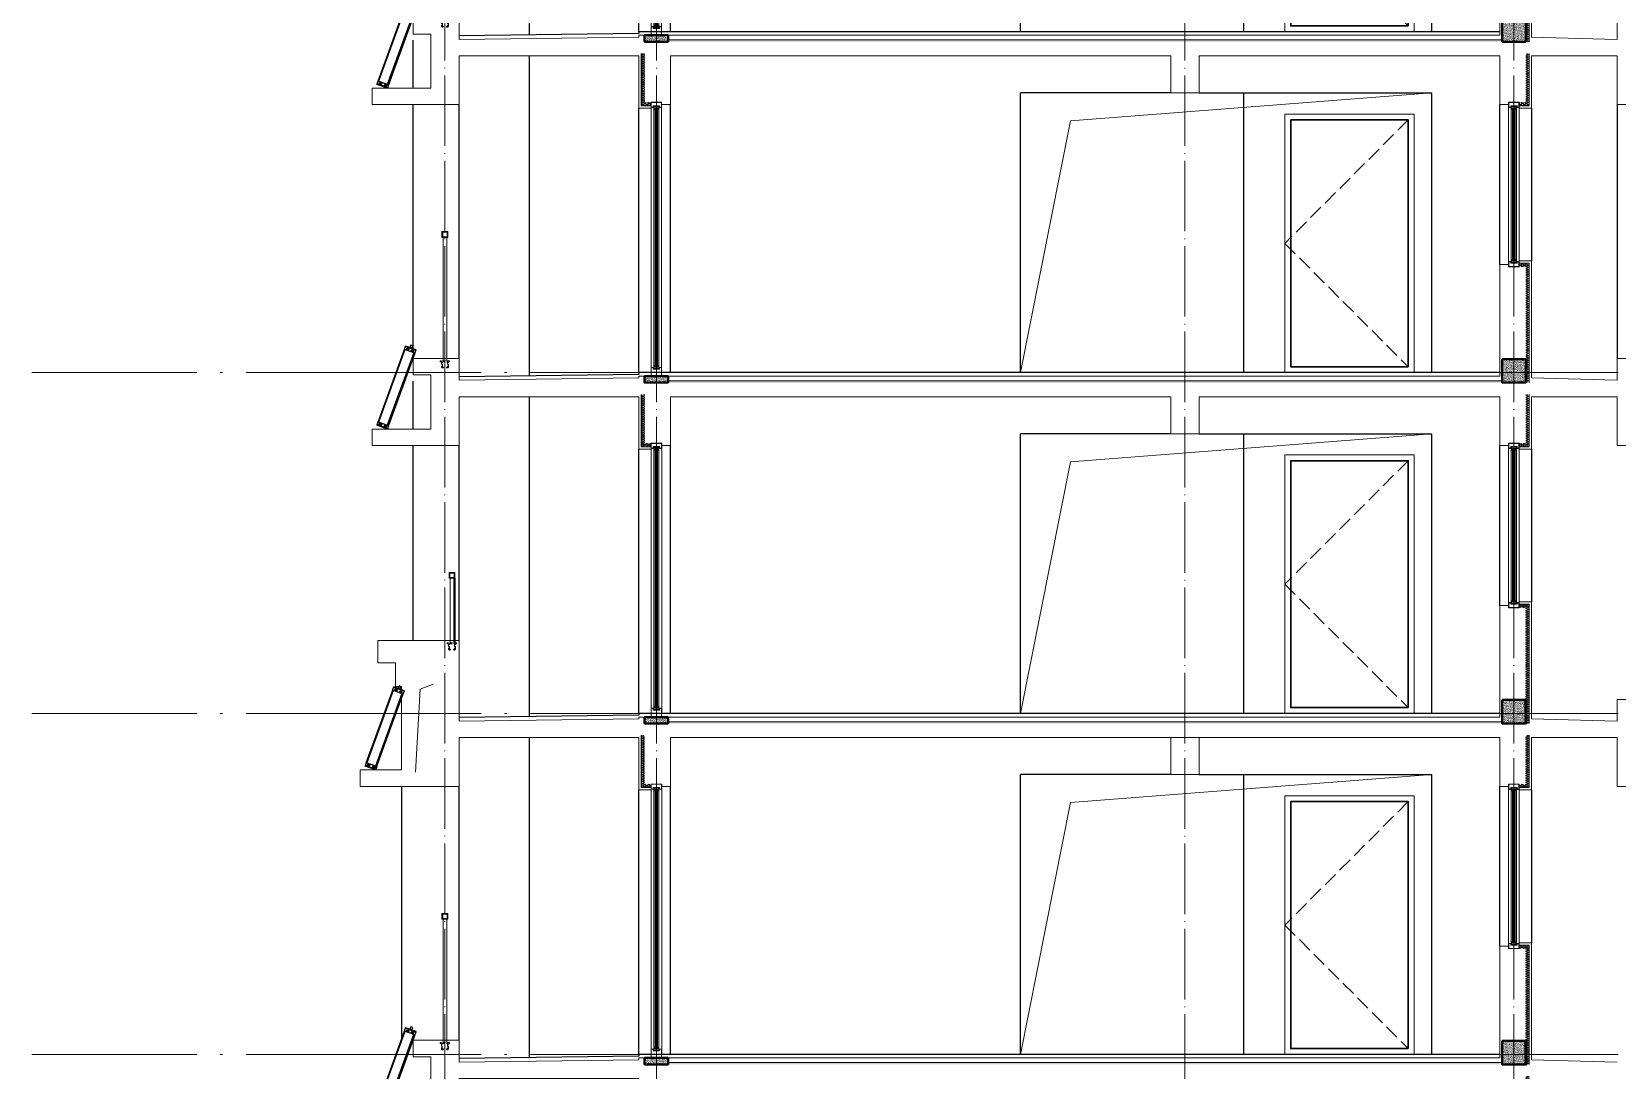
# Model space of a CAD drawing. Extents: x -518115 to 790560, y -210384 to 1628073.
# Drawn here: x 436107 to 449604, y -105411 to -96576 of the extents above; entities that cross this region are included whole.
import ezdxf

# ---------------------------------------------------------------- set-up
doc = ezdxf.new("R2010")
doc.units = 0
doc.header["$LTSCALE"] = 1000
doc.header["$MEASUREMENT"] = 0
for name, pattern in [('#P_--_20B1_001_t3$0$DASH', [0.35, 0.25, -0.1]), ('DASH', [0.35, 0.25, -0.1]), ('DOTE', [2.42, 2, -0.2, 0.02, -0.2])]:
    doc.linetypes.add(name, pattern=pattern)
for name, color, linetype, lineweight in [('DOTE', 19, 'DOTE', 9), ('PUB_HATCH', 8, 'Continuous', 9), ('S_WINDOW', 144, 'Continuous', 15), ('WALL', 9, 'Continuous', 40), ('内粉刷', 37, 'Continuous', 9), ('立面-中轮廓线', 213, 'Continuous', 35), ('立面-普通轮廓', 7, 'Continuous', 18), ('立面-栏杆', 105, 'Continuous', 15), ('立面-洞口示意', 152, 'Continuous', 13), ('立面-窗', 129, 'Continuous', 30), ('立面-窗开启线', 250, 'Continuous', 13), ('细细', 250, 'Continuous', 0)]:
    doc.layers.add(name, color=color, linetype=linetype, lineweight=lineweight)
for name, color, linetype in [('Stair-栏杆', 142, 'Continuous'), ('实线层', 7, 'Continuous'), ('看线', 251, 'Continuous'), ('立面-看线', 251, 'Continuous')]:
    doc.layers.add(name, color=color, linetype=linetype)
pattern_1 = [(0, (-362429.255, -490723.398), (16.66875, 9.623705), [11.1125, -22.225]), (120, (-362429.255, -490723.398), (-16.66874801, 9.62370845), [11.1125, -22.225]), (60, (-362429.255, -490723.398), (1.99e-06, 19.24741345), [-22.225, 11.1125])]
pattern_2 = [(315, (145053.3697, 680712.4302), (-1.76776695, -1.76776695), []), (315, (145054.5482, 680712.4302), (-1.76776695, -1.76776695), [])]
pattern_3 = [(315, (145053.3697, 678374.192), (-1.76776695, -1.76776695), []), (315, (145054.5482, 678374.192), (-1.76776695, -1.76776695), [])]
pattern_4 = [(315, (-218910.2607, -140541.0897), (-1.767766953, -1.767766953), []), (315, (-218909.0822, -140541.0897), (-1.767766953, -1.767766953), [])]
pattern_5 = [(315, (-218910.2607, -141979.3279), (-1.767766953, -1.767766953), []), (315, (-218909.0822, -141979.3279), (-1.767766953, -1.767766953), [])]
pattern_6 = [(0, (-359729.255, -487823.398), (16.66875, 9.623705), [11.1125, -22.225]), (120, (-359729.255, -487823.398), (-16.66874801, 9.62370845), [11.1125, -22.225]), (60, (-359729.255, -487823.398), (1.99e-06, 19.24741345), [-22.225, 11.1125])]
pattern_7 = [(0, (-362429.255, -487823.398), (16.66875, 9.623705), [11.1125, -22.225]), (120, (-362429.255, -487823.398), (-16.66874801, 9.62370845), [11.1125, -22.225]), (60, (-362429.255, -487823.398), (1.99e-06, 19.24741345), [-22.225, 11.1125])]
pattern_8 = [(0, (-256764.401, -291910.8335), (16.66875, 9.623705), [11.1125, -22.225]), (120, (-256764.401, -291910.8335), (-16.66874801, 9.62370845), [11.1125, -22.225]), (60, (-256764.401, -291910.8335), (1.99e-06, 19.24741345), [-22.225, 11.1125])]
pattern_9 = [(0, (-259464.401, -291910.8335), (16.66875, 9.623705), [11.1125, -22.225]), (120, (-259464.401, -291910.8335), (-16.66874801, 9.62370845), [11.1125, -22.225]), (60, (-259464.401, -291910.8335), (1.99e-06, 19.24741345), [-22.225, 11.1125])]

# ---------------------------------------------------------------- blocks, each defined once
blk = doc.blocks.new('A$C3A5F60BE')
at = {"layer": 'Stair-栏杆'}
h = blk.add_hatch(dxfattribs=at)
h.set_pattern_fill('水域', color=5, scale=5)
h.set_pattern_definition([(0, (-542648.838, -108936.119), (0, 10.23622015), [1.2795276, -8.956693]), (26.5650512, (-542647.5587, -108936.119), (10.236220737, 9.4e-08), [1.4305551, -21.458329]), (333.4349488, (-542639.8815, -108935.479), (10.23622078, -4e-09), [1.4305551, -21.458329]), (45, (-542646.279, -108935.479), (0, 10.2362206), [1.80952525, -12.666676]), (135, (-542639.8815, -108935.479), (-10.2362206, 1e-15), [1.80952525, -12.666676]), (26.5650512, (-542644.9996, -108934.1997), (10.236220737, 9.4e-08), [1.4305551, -21.458329]), (333.4349488, (-542642.4406, -108933.56), (10.23622078, -4e-09), [1.4305551, -21.458329]), (0, (-542643.72, -108933.56), (0, 10.23622015), [1.2795276, -8.956693])])
h.paths.add_polyline_path([(15, 0), (25, 0), (25, 550), (15, 550)])
at = {"layer": 'Stair-栏杆', "color": 5}
blk.add_lwpolyline([(25, 550), (25, 550), (25, 0), (25, 0)], close=True, dxfattribs=at)
at = {"layer": '立面-栏杆'}
for p, q in [((-15, 0), (-15, 550)), ((15, 550), (15, 0))]:
    blk.add_line(p, q, dxfattribs=at)
at = {"layer": '立面-栏杆', "linetype": 'DASH', "ltscale": 0.1}
for p, q in [((40, 0), (-40, 0)), ((-40, 0), (-40, -7)), ((40, -7), (40, 0)), ((-40, -7), (-30, -7)), ((-30, -7), (-30, -51)), ((-22, -7), (22, -7)), ((-22, -51), (-22, -7)), ((-15, -53), (-21, -53)), ((-21, -60), (-15, -60)), ((-13, -57), (-13, -56)), ((13, -56), (13, -57)), ((21, -53), (15, -53)), ((15, -60), (21, -60)), ((22, -7), (22, -51)), ((30, -7), (40, -7)), ((30, -51), (30, -7))]:
    blk.add_line(p, q, dxfattribs=at)
at = {"layer": '立面-栏杆'}
for points in [[(25, 600), (-25, 600), (-25, 550), (25, 550)], [(19, 594), (-19, 594), (-19, 556), (19, 556)]]:
    blk.add_lwpolyline(points, close=True, dxfattribs=at)
at = {"layer": '立面-栏杆', "linetype": 'DASH', "ltscale": 0.1}
for centre, major_axis, start_param, end_param in [((-21, -51), (6.36, 6.36), 2.356194, 3.926991), ((-21, -51), (1.27, 1.27), 2.356194, 3.926991), ((-15, -56), (1.91, 1.91), 5.497787, 7.068583), ((-15, -57), (1.91, 1.91), 3.926991, 5.497787), ((15, -56), (1.91, 1.91), 0.785398, 2.356194), ((17, -55), (3.53, 3.53), 2.748894, 3.534292), ((21, -51), (-6.36, 6.36), 2.356194, 3.926991), ((21, -51), (-1.27, 1.27), 2.356194, 3.926991)]:
    blk.add_ellipse(centre, major_axis=major_axis, ratio=1, start_param=start_param, end_param=end_param, dxfattribs=at)
blk = doc.blocks.new('A$C39C008DC')
at = {"layer": '实线层', "color": 5}
for p, q in [((31, 60), (256, 678)), ((257, 678), (32, 60)), ((32, 60), (257, 677)), ((260, 676), (35, 59)), ((260, 676), (36, 59)), ((255, 678), (265, 706)), ((255, 678), (265, 706)), ((345, 645), (255, 678)), ((353, 669), (263, 702)), ((353, 669), (264, 702)), ((355, 674), (265, 706)), ((355, 674), (265, 706)), ((265, 706), (265, 706)), ((280, 678), (281, 681)), ((282, 676), (280, 678)), ((281, 672), (286, 685)), ((281, 681), (284, 681)), ((285, 676), (282, 676)), ((284, 681), (286, 679)), ((286, 679), (285, 676)), ((304, 696), (297, 695)), ((323, 685), (297, 695)), ((304, 696), (311, 715)), ((304, 696), (319, 690)), ((326, 709), (311, 715)), ((319, 690), (326, 709)), ((319, 690), (323, 685)), ((334, 649), (109, 32)), ((334, 649), (110, 32)), ((118, 29), (343, 646)), ((343, 646), (119, 29)), ((119, 29), (344, 646)), ((321, 657), (326, 671)), ((321, 663), (322, 666)), ((323, 661), (321, 663)), ((322, 666), (324, 667)), ((325, 662), (323, 661)), ((324, 667), (326, 664)), ((326, 664), (325, 662)), ((345, 646), (355, 674)), ((345, 645), (355, 673)), ((355, 673), (355, 673)), ((31, 61), (20, 32)), ((30, 61), (20, 33)), ((110, 0), (20, 33)), ((20, 33), (20, 33)), ((110, 0), (20, 32)), ((112, 5), (22, 38)), ((111, 5), (22, 37)), ((120, 28), (30, 61)), ((120, 28), (32, 60)), ((54, 49), (49, 35)), ((50, 45), (49, 42)), ((49, 42), (51, 40)), ((53, 45), (50, 45)), ((51, 40), (53, 40)), ((54, 43), (53, 45)), ((53, 40), (54, 43)), ((93, 29), (92, 26)), ((92, 26), (94, 24)), ((98, 33), (93, 20)), ((96, 29), (93, 29)), ((94, 24), (97, 24)), ((98, 27), (96, 29)), ((97, 24), (98, 27)), ((120, 28), (110, 0)), ((120, 28), (110, 0)), ((110, 0), (110, 0))]:
    blk.add_line(p, q, dxfattribs=at)
for points in [[(263, 702), (263, 702), (263, 702), (264, 702), (264, 702)], [(353, 669), (353, 669), (353, 669), (353, 669), (353, 669)], [(22, 38), (22, 37), (22, 37), (22, 37), (22, 37)], [(112, 5), (112, 5), (112, 5), (111, 5), (111, 5)]]:
    blk.add_lwpolyline(points, dxfattribs=at)
for centre, radius in [((283, 679), 10), ((283, 679), 9.5), ((323, 664), 10), ((323, 664), 9.5), ((52, 42), 9.5), ((52, 42), 10), ((95, 26), 10), ((95, 26), 9.5)]:
    blk.add_circle(centre, radius, dxfattribs=at)
for centre, start, end in [((265, 706), 70, 160), ((355, 673), 340, 70), ((20, 33), 160, 250), ((110, 0), 250, 340)]:
    blk.add_arc(centre, 0.5, start, end, dxfattribs=at)
blk = doc.blocks.new('afzdfsregf')
at = {"layer": '细细'}
h = blk.add_hatch(dxfattribs=at)
h.set_pattern_fill('金属', color=256, style=0)
h.set_pattern_definition(pattern_2)
h.paths.add_polyline_path([(221064, 608914), (221044, 608914), (221044, 608927), (220994, 608927), (220994, 608914), (220974, 608914), (220974, 608959), (221064, 608959)])
h.paths.add_polyline_path([(221046, 608929), (221046, 608916), (221062, 608916), (221062, 608957), (220976, 608957), (220976, 608916), (220992, 608916), (220992, 608929)], flags=16)
h = blk.add_hatch(dxfattribs=at)
h.set_pattern_fill('金属', color=256, style=0)
h.set_pattern_definition(pattern_2)
h.paths.add_polyline_path([(220996, 608925), (220996, 608900), (221008, 608900), (221008, 608910), (221029, 608910), (221029, 608900), (221041, 608900), (221041, 608925)])
h.paths.add_polyline_path([(221039, 608923), (221039, 608902), (221031, 608902), (221031, 608912), (221006, 608912), (221006, 608902), (220998, 608902), (220998, 608923)], flags=16)
h = blk.add_hatch(color=256, dxfattribs=at)
edge = h.paths.add_edge_path()
edge.add_line((221023, 608910), (221023, 608898))
edge.add_arc((221019, 608890), 9.44, 61.5175, 118.4825)
edge.add_line((221014, 608898), (221014, 608910))
edge.add_arc((221019, 608919), 9.44, 241.5175, 298.4825)
h = blk.add_hatch(dxfattribs=at)
h.set_pattern_fill('金属', color=256, style=0)
h.set_pattern_definition(pattern_3)
h.paths.add_polyline_path([(220996, 606692), (220996, 606717), (221008, 606717), (221008, 606707), (221029, 606707), (221029, 606717), (221041, 606717), (221041, 606692)])
h.paths.add_polyline_path([(221039, 606694), (221039, 606715), (221031, 606715), (221031, 606705), (221006, 606705), (221006, 606715), (220998, 606715), (220998, 606694)], flags=16)
h = blk.add_hatch(color=256, dxfattribs=at)
edge = h.paths.add_edge_path()
edge.add_line((221023, 606707), (221023, 606719))
edge.add_arc((221019, 606728), 9.44, 241.5175, 298.4825, ccw=False)
edge.add_line((221014, 606719), (221014, 606707))
edge.add_arc((221019, 606699), 9.44, 61.5175, 118.4825, ccw=False)
h = blk.add_hatch(dxfattribs=at)
h.set_pattern_fill('金属', color=256, style=0)
h.set_pattern_definition(pattern_3)
h.paths.add_polyline_path([(221064, 606704), (221044, 606704), (221044, 606690), (220994, 606690), (220994, 606704), (220974, 606704), (220974, 606659), (221064, 606659)])
h.paths.add_polyline_path([(221046, 606688), (221046, 606702), (221062, 606702), (221062, 606661), (220976, 606661), (220976, 606702), (220992, 606702), (220992, 606688)], flags=16)
at = {"layer": 'S_WINDOW'}
for p, q in [((220974, 606704), (220974, 608914)), ((220996, 606717), (220996, 608900)), ((221041, 606717), (221041, 608900)), ((221064, 606704), (221064, 608914))]:
    blk.add_line(p, q, dxfattribs=at)
for points in [[(220974, 608959), (220974, 608914), (220994, 608914), (220994, 608927), (221044, 608927), (221044, 608914), (221064, 608914), (221064, 608959)], [(220976, 608957), (220976, 608916), (220992, 608916), (220992, 608929), (221046, 608929), (221046, 608916), (221062, 608916), (221062, 608957)], [(220996, 608925), (220996, 608900), (221008, 608900), (221008, 608910), (221029, 608910), (221029, 608900), (221041, 608900), (221041, 608925)], [(220998, 608923), (220998, 608902), (221006, 608902), (221006, 608912), (221031, 608912), (221031, 608902), (221039, 608902), (221039, 608923)], [(220996, 606692), (220996, 606717), (221008, 606717), (221008, 606707), (221029, 606707), (221029, 606717), (221041, 606717), (221041, 606692)], [(220998, 606694), (220998, 606715), (221006, 606715), (221006, 606705), (221031, 606705), (221031, 606715), (221039, 606715), (221039, 606694)], [(220974, 606659), (220974, 606704), (220994, 606704), (220994, 606690), (221044, 606690), (221044, 606704), (221064, 606704), (221064, 606659)], [(220976, 606661), (220976, 606702), (220992, 606702), (220992, 606688), (221046, 606688), (221046, 606702), (221062, 606702), (221062, 606661)]]:
    blk.add_lwpolyline(points, close=True, dxfattribs=at)
at = {"layer": '细细'}
for points in [[(221008, 608900), (221008, 606717)], [(221014, 606719), (221014, 608910)], [(221023, 606719), (221023, 608910)], [(221029, 608900), (221029, 606717)]]:
    blk.add_lwpolyline(points, dxfattribs=at)
for points in [[(221023, 608910), (221023, 608898, 0.253805), (221014, 608898), (221014, 608910, 0.253805)], [(221023, 606707), (221023, 606719, -0.253805), (221014, 606719), (221014, 606707, -0.253805)]]:
    blk.add_lwpolyline(points, format="xyb", close=True, dxfattribs=at)
blk = doc.blocks.new('A$C1D9D50FA')
at = {"layer": '立面-栏杆'}
for p, q in [((-15, 0), (-15, 1050)), ((15, 1050), (15, 0))]:
    blk.add_line(p, q, dxfattribs=at)
at = {"layer": '立面-栏杆', "linetype": 'DASH', "ltscale": 0.1}
for p, q in [((40, 0), (-40, 0)), ((-40, 0), (-40, -7)), ((40, -7), (40, 0)), ((-40, -7), (-30, -7)), ((-30, -7), (-30, -51)), ((-22, -7), (22, -7)), ((-22, -51), (-22, -7)), ((-15, -53), (-21, -53)), ((-21, -60), (-15, -60)), ((-13, -57), (-13, -56)), ((13, -56), (13, -57)), ((21, -53), (15, -53)), ((15, -60), (21, -60)), ((22, -7), (22, -51)), ((30, -7), (40, -7)), ((30, -51), (30, -7))]:
    blk.add_line(p, q, dxfattribs=at)
at = {"layer": '立面-栏杆'}
for points in [[(25, 1100), (-25, 1100), (-25, 1050), (25, 1050)], [(19, 1094), (-19, 1094), (-19, 1056), (19, 1056)]]:
    blk.add_lwpolyline(points, close=True, dxfattribs=at)
at = {"layer": '立面-栏杆', "linetype": 'DASH', "ltscale": 0.1}
for centre, major_axis, start_param, end_param in [((-21, -51), (6.36, 6.36), 2.356194, 3.926991), ((-21, -51), (1.27, 1.27), 2.356194, 3.926991), ((-15, -56), (1.91, 1.91), 5.497787, 7.068583), ((-15, -57), (1.91, 1.91), 3.926991, 5.497787), ((15, -56), (1.91, 1.91), 0.785398, 2.356194), ((17, -55), (3.53, 3.53), 2.748894, 3.534292), ((21, -51), (-6.36, 6.36), 2.356194, 3.926991), ((21, -51), (-1.27, 1.27), 2.356194, 3.926991)]:
    blk.add_ellipse(centre, major_axis=major_axis, ratio=1, start_param=start_param, end_param=end_param, dxfattribs=at)
blk = doc.blocks.new('zrszerf')
at = {"layer": '细细'}
h = blk.add_hatch(dxfattribs=at)
h.set_pattern_fill('金属', color=256, style=0)
h.set_pattern_definition(pattern_4)
h.paths.add_polyline_path([(257695, 608543), (257715, 608543), (257715, 608557), (257765, 608557), (257765, 608543), (257785, 608543), (257785, 608588), (257695, 608588)])
h.paths.add_polyline_path([(257713, 608559), (257713, 608545), (257697, 608545), (257697, 608586), (257783, 608586), (257783, 608545), (257767, 608545), (257767, 608559)], flags=16)
h = blk.add_hatch(dxfattribs=at)
h.set_pattern_fill('金属', color=256, style=0)
h.set_pattern_definition(pattern_4)
h.paths.add_polyline_path([(257762, 608555), (257762, 608530), (257750, 608530), (257750, 608540), (257729, 608540), (257729, 608530), (257717, 608530), (257717, 608555)])
h.paths.add_polyline_path([(257719, 608553), (257719, 608532), (257727, 608532), (257727, 608542), (257752, 608542), (257752, 608532), (257760, 608532), (257760, 608553)], flags=16)
h = blk.add_hatch(color=256, dxfattribs=at)
edge = h.paths.add_edge_path()
edge.add_line((257735, 608540), (257735, 608528))
edge.add_arc((257740, 608520), 9.44, 61.5175, 118.4825, ccw=False)
edge.add_line((257744, 608528), (257744, 608540))
edge.add_arc((257740, 608548), 9.44, 241.5175, 298.4825, ccw=False)
h = blk.add_hatch(dxfattribs=at)
h.set_pattern_fill('金属', color=256, style=0)
h.set_pattern_definition(pattern_5)
h.paths.add_polyline_path([(257762, 607222), (257762, 607247), (257750, 607247), (257750, 607237), (257729, 607237), (257729, 607247), (257717, 607247), (257717, 607222)])
h.paths.add_polyline_path([(257719, 607224), (257719, 607245), (257727, 607245), (257727, 607235), (257752, 607235), (257752, 607245), (257760, 607245), (257760, 607224)], flags=16)
h = blk.add_hatch(color=256, dxfattribs=at)
edge = h.paths.add_edge_path()
edge.add_line((257735, 607237), (257735, 607249))
edge.add_arc((257740, 607257), 9.44, 241.5175, 298.4825)
edge.add_line((257744, 607249), (257744, 607237))
edge.add_arc((257740, 607229), 9.44, 61.5175, 118.4825)
h = blk.add_hatch(dxfattribs=at)
h.set_pattern_fill('金属', color=256, style=0)
h.set_pattern_definition(pattern_5)
h.paths.add_polyline_path([(257695, 607233), (257715, 607233), (257715, 607220), (257765, 607220), (257765, 607233), (257785, 607233), (257785, 607188), (257695, 607188)])
h.paths.add_polyline_path([(257713, 607218), (257713, 607231), (257697, 607231), (257697, 607190), (257783, 607190), (257783, 607231), (257767, 607231), (257767, 607218)], flags=16)
at = {"layer": 'S_WINDOW'}
for p, q in [((257695, 607233), (257695, 608543)), ((257717, 607247), (257717, 608530)), ((257762, 607247), (257762, 608530)), ((257785, 607233), (257785, 608543))]:
    blk.add_line(p, q, dxfattribs=at)
for points in [[(257785, 608588), (257785, 608543), (257765, 608543), (257765, 608557), (257715, 608557), (257715, 608543), (257695, 608543), (257695, 608588)], [(257783, 608586), (257783, 608545), (257767, 608545), (257767, 608559), (257713, 608559), (257713, 608545), (257697, 608545), (257697, 608586)], [(257762, 608555), (257762, 608530), (257750, 608530), (257750, 608540), (257729, 608540), (257729, 608530), (257717, 608530), (257717, 608555)], [(257760, 608553), (257760, 608532), (257752, 608532), (257752, 608542), (257727, 608542), (257727, 608532), (257719, 608532), (257719, 608553)], [(257762, 607222), (257762, 607247), (257750, 607247), (257750, 607237), (257729, 607237), (257729, 607247), (257717, 607247), (257717, 607222)], [(257785, 607188), (257785, 607233), (257765, 607233), (257765, 607220), (257715, 607220), (257715, 607233), (257695, 607233), (257695, 607188)], [(257783, 607190), (257783, 607231), (257767, 607231), (257767, 607218), (257713, 607218), (257713, 607231), (257697, 607231), (257697, 607190)], [(257760, 607224), (257760, 607245), (257752, 607245), (257752, 607235), (257727, 607235), (257727, 607245), (257719, 607245), (257719, 607224)]]:
    blk.add_lwpolyline(points, close=True, dxfattribs=at)
at = {"layer": '细细'}
for points in [[(257729, 608530), (257729, 607247)], [(257735, 607249), (257735, 608540)], [(257744, 607249), (257744, 608540)], [(257750, 608530), (257750, 607247)]]:
    blk.add_lwpolyline(points, dxfattribs=at)
for points in [[(257735, 608540), (257735, 608528, -0.253805), (257744, 608528), (257744, 608540, -0.253805)], [(257735, 607237), (257735, 607249, 0.253805), (257744, 607249), (257744, 607237, 0.253805)]]:
    blk.add_lwpolyline(points, format="xyb", close=True, dxfattribs=at)
blk = doc.blocks.new('A$C7DFF5D65')
at = {"layer": '立面-普通轮廓'}
blk.add_lwpolyline([(0, 0), (-1100, 0), (-1100, 2200), (0, 2200)], close=True, dxfattribs=at)
at = {"layer": '立面-窗'}
blk.add_lwpolyline([(-50, 50), (-1050, 50), (-1050, 2150), (-50, 2150)], close=True, dxfattribs=at)
at = {"layer": '立面-窗开启线', "linetype": '#P_--_20B1_001_t3$0$DASH', "ltscale": 0.5}
blk.add_lwpolyline([(-50, 2150), (-1100, 1100), (-50, 50)], dxfattribs=at)
blk = doc.blocks.new('A$C01BC52BD')
at = {"layer": '立面-栏杆'}
for p, q in [((-15, 0), (-15, 450)), ((15, 450), (15, 0))]:
    blk.add_line(p, q, dxfattribs=at)
at = {"layer": '立面-栏杆', "linetype": 'DASH', "ltscale": 0.1}
for p, q in [((40, 0), (-40, 0)), ((-40, 0), (-40, -7)), ((40, -7), (40, 0)), ((-40, -7), (-30, -7)), ((-30, -7), (-30, -51)), ((-22, -7), (22, -7)), ((-22, -51), (-22, -7)), ((-15, -53), (-21, -53)), ((-21, -60), (-15, -60)), ((-13, -57), (-13, -56)), ((13, -56), (13, -57)), ((21, -53), (15, -53)), ((15, -60), (21, -60)), ((22, -7), (22, -51)), ((30, -7), (40, -7)), ((30, -51), (30, -7))]:
    blk.add_line(p, q, dxfattribs=at)
at = {"layer": '立面-栏杆'}
for points in [[(25, 500), (-25, 500), (-25, 450), (25, 450)], [(19, 494), (-19, 494), (-19, 456), (19, 456)]]:
    blk.add_lwpolyline(points, close=True, dxfattribs=at)
at = {"layer": '立面-栏杆', "linetype": 'DASH', "ltscale": 0.1}
for centre, major_axis, start_param, end_param in [((-21, -51), (6.36, 6.36), 2.356194, 3.926991), ((-21, -51), (1.27, 1.27), 2.356194, 3.926991), ((-15, -56), (1.91, 1.91), 5.497787, 7.068583), ((-15, -57), (1.91, 1.91), 3.926991, 5.497787), ((15, -56), (1.91, 1.91), 0.785398, 2.356194), ((17, -55), (3.53, 3.53), 2.748894, 3.534292), ((21, -51), (-6.36, 6.36), 2.356194, 3.926991), ((21, -51), (-1.27, 1.27), 2.356194, 3.926991)]:
    blk.add_ellipse(centre, major_axis=major_axis, ratio=1, start_param=start_param, end_param=end_param, dxfattribs=at)
blk = doc.blocks.new('GDFGDGRGDGD')
at = {"layer": '立面-看线'}
h = blk.add_hatch(dxfattribs=at)
h.set_pattern_fill('HONEY', color=256, scale=7)
h.set_pattern_definition(pattern_9)
h.paths.add_polyline_path([(551819, 93536), (551789, 93536), (551789, 94436), (551734, 94436), (551734, 94466), (551819, 94466)])
h = blk.add_hatch(dxfattribs=at)
h.set_pattern_fill('碎沙', color=256, scale=4)
h.set_pattern_definition([(37.5, (-249464.4014, -291910.8335), (-0.32000626, 9.78826475), [0, -7.7216, 0, -8.636, 0, -8.255]), (7.5, (-249464.401, -291910.833), (8.99046566, 14.33650201), [0, -4.1656, 0, -6.9596, 0, -2.667]), (327.5, (-249470.65, -291910.8335), (15.819847405, 0.02874369), [0, -2.54, 0, -9.144, 0, -11.938]), (317.5, (-249470.65, -291910.833), (15.27112905, 4.45858647), [0, -1.27, 0, -5.9944, 0, -6.858])])
h.paths.add_polyline_path([(551589, 93451), (551789, 93451), (551789, 93651), (551589, 93651)])
h = blk.add_hatch(dxfattribs=at)
h.set_pattern_fill('碎沙', color=256, scale=4)
h.set_pattern_definition([(37.5, (-256764.4014, -291910.8335), (-0.32000626, 9.78826475), [0, -7.7216, 0, -8.636, 0, -8.255]), (7.5, (-256764.401, -291910.833), (8.99046566, 14.33650201), [0, -4.1656, 0, -6.9596, 0, -2.667]), (327.5, (-256770.65, -291910.8335), (15.819847405, 0.02874369), [0, -2.54, 0, -9.144, 0, -11.938]), (317.5, (-256770.65, -291910.833), (15.27112905, 4.45858647), [0, -1.27, 0, -5.9944, 0, -6.858])])
h.paths.add_polyline_path([(544289, 93451), (544489, 93451), (544489, 93506), (544289, 93506)])
h = blk.add_hatch(dxfattribs=at)
h.set_pattern_fill('HONEY', color=256, scale=7)
h.set_pattern_definition(pattern_8)
h.paths.add_polyline_path([(551589, 93466), (544489, 93466), (544489, 93451), (551589, 93451)])
h = blk.add_hatch(dxfattribs=at)
h.set_pattern_fill('HONEY', color=256, scale=7)
h.set_pattern_definition(pattern_9)
h.paths.add_polyline_path([(551789, 93451), (551819, 93451), (551819, 93536), (551789, 93536)])
h.paths.add_polyline_path([(551819, 93351), (551789, 93351), (551789, 92936), (551734, 92936), (551734, 92906), (551819, 92906)])
h = blk.add_hatch(dxfattribs=at)
h.set_pattern_fill('HONEY', color=256, scale=7)
h.set_pattern_definition(pattern_8)
h.paths.add_polyline_path([(544259, 93351), (544289, 93351), (544289, 92936), (544344, 92936), (544344, 92906), (544259, 92906)])
at = {"layer": 'PUB_HATCH', "color": 215, "true_color": 0xa953a0}
blk.add_line((544489, 93466), (551589, 93466), dxfattribs=at)
for points in [[(551734, 94466), (551819, 94466), (551819, 93451)], [(544259, 93351), (544259, 92906), (544344, 92906)], [(551819, 93351), (551819, 92906), (551734, 92906)]]:
    blk.add_lwpolyline(points, dxfattribs=at)
at = {"layer": 'S_WINDOW'}
blk.add_lwpolyline([(544344, 93536), (544434, 93536), (544434, 93506), (544344, 93506)], close=True, dxfattribs=at)
at = {"layer": 'WALL', "color": 7}
for points in [[(551589, 93651), (551789, 93651), (551789, 93451), (551589, 93451)], [(544289, 93506), (544489, 93506), (544489, 93451), (544289, 93451)]]:
    blk.add_lwpolyline(points, close=True, dxfattribs=at)
at = {"layer": '内粉刷'}
for points in [[(551734, 94486), (551839, 94486), (551839, 93491)], [(551569, 93506), (551569, 94456), (551644, 94456)], [(542709, 93471), (542709, 93656), (542319, 93656), (542319, 93516), (542469, 93516), (542469, 93056), (541969, 93056), (541969, 92916), (542709, 92916), (542709, 93331), (544239, 93331), (544239, 92886), (544344, 92886)], [(552569, 93471), (552569, 93656), (552959, 93656), (552959, 93516), (552809, 93516), (552809, 93056), (552959, 93056), (552959, 92916), (552569, 92916), (552569, 93331)], [(551569, 93506), (544239, 93506), (544239, 93491), (542709, 93471)], [(551839, 93491), (552569, 93471)], [(544434, 92916), (544509, 92916), (544509, 93331), (548769, 93331)], [(548769, 93331), (548769, 93016), (549009, 93016), (549009, 93331)], [(549009, 93331), (551569, 93331), (551569, 92916), (551644, 92916)], [(551839, 93331), (551839, 92886), (551734, 92886)], [(551839, 93331), (552569, 93331)]]:
    blk.add_lwpolyline(points, dxfattribs=at)
at = {"layer": '看线', "color": 252, "true_color": 0x939598}
for p, q in [((543309, 93509), (543309, 96231)), ((548769, 95916), (547489, 95916)), ((549009, 95916), (550989, 95916)), ((542319, 93739), (542319, 95816)), ((542319, 93056), (542319, 93464))]:
    blk.add_line(p, q, dxfattribs=at)
at = {"layer": '看线'}
for p, q in [((542709, 93656), (542709, 95816)), ((544239, 93536), (544239, 95786)), ((544509, 93536), (544509, 95816)), ((551569, 94456), (551569, 95816)), ((551839, 95786), (551839, 94486)), ((552569, 95816), (552569, 93656)), ((552569, 95786), (552569, 93656)), ((552809, 95816), (552809, 93656))]:
    blk.add_line(p, q, dxfattribs=at)
at = {"layer": '看线', "color": 252, "true_color": 0x939598}
for points in [[(547489, 93536), (547489, 95916)], [(550989, 93536), (550989, 95916)]]:
    blk.add_lwpolyline(points, dxfattribs=at)
at = {"layer": '看线'}
blk.add_lwpolyline([(549389, 93536), (549389, 95916)], dxfattribs=at)
at = {"layer": '看线', "color": 32}
blk.add_lwpolyline([(551569, 93536), (544239, 93536), (544239, 93521), (542709, 93501)], dxfattribs=at)
at = {"layer": '立面-中轮廓线'}
for p, q in [((553589, 96436), (553589, 93536)), ((555239, 96436), (555239, 93536))]:
    blk.add_line(p, q, dxfattribs=at)
for name, p in [('afzdfsregf', (323370, -513123)), ('zrszerf', (293949, -512752)), ('A$C7DFF5D65', (550839, 93536)), ('A$C1D9D50FA', (542589, 93636)), ('A$C01BC52BD', (552689, 93636)), ('A$C39C008DC', (541989, 93056))]:
    blk.add_blockref(name, p)

msp = doc.modelspace()

# ---------------------------------------------------------------- hatches: boundary and pattern name
at = {"layer": '立面-看线'}
h = msp.add_hatch(dxfattribs=at)
h.set_pattern_fill('HONEY', color=256, scale=7)
h.set_pattern_definition(pattern_7)
h.paths.add_polyline_path([(448854, -102376.4), (448824, -102376.4), (448824, -101476.4), (448769, -101476.4), (448769, -101446.4), (448854, -101446.4)])
h = msp.add_hatch(dxfattribs=at)
h.set_pattern_fill('碎沙', color=256, scale=4)
h.set_pattern_definition([(37.5, (-352429.255, -487823.398), (-0.32000626, 9.78826475), [0, -7.7216, 0, -8.636, 0, -8.255]), (7.5, (-352429.255, -487823.398), (8.99046566, 14.33650201), [0, -4.1656, 0, -6.9596, 0, -2.667]), (327.5, (-352435.503, -487823.398), (15.819847405, 0.02874369), [0, -2.54, 0, -9.144, 0, -11.938]), (317.5, (-352435.503, -487823.398), (15.27112905, 4.45858647), [0, -1.27, 0, -5.9944, 0, -6.858])])
h.paths.add_polyline_path([(448624, -102461.4), (448824, -102461.4), (448824, -102261.4), (448624, -102261.4)])
h = msp.add_hatch(dxfattribs=at)
h.set_pattern_fill('碎沙', color=256, scale=4)
h.set_pattern_definition([(37.5, (-359729.255, -487823.398), (-0.32000626, 9.78826475), [0, -7.7216, 0, -8.636, 0, -8.255]), (7.5, (-359729.255, -487823.398), (8.99046566, 14.33650201), [0, -4.1656, 0, -6.9596, 0, -2.667]), (327.5, (-359735.503, -487823.398), (15.819847405, 0.02874369), [0, -2.54, 0, -9.144, 0, -11.938]), (317.5, (-359735.503, -487823.398), (15.27112905, 4.45858647), [0, -1.27, 0, -5.9944, 0, -6.858])])
h.paths.add_polyline_path([(441324, -102461.4), (441524, -102461.4), (441524, -102406.4), (441324, -102406.4)])
h = msp.add_hatch(dxfattribs=at)
h.set_pattern_fill('HONEY', color=256, scale=7)
h.set_pattern_definition(pattern_7)
h.paths.add_polyline_path([(448824, -102461.4), (448854, -102461.4), (448854, -102376.4), (448824, -102376.4)])
h.paths.add_polyline_path([(448854, -102561.4), (448824, -102561.4), (448824, -102976.4), (448769, -102976.4), (448769, -103006.4), (448854, -103006.4)])
h = msp.add_hatch(dxfattribs=at)
h.set_pattern_fill('HONEY', color=256, scale=7)
h.set_pattern_definition(pattern_6)
h.paths.add_polyline_path([(441294, -102561.4), (441324, -102561.4), (441324, -102976.4), (441379, -102976.4), (441379, -103006.4), (441294, -103006.4)])
h = msp.add_hatch(dxfattribs=at)
h.set_pattern_fill('HONEY', color=256, scale=7)
h.set_pattern_definition(pattern_6)
h.paths.add_polyline_path([(448624, -102446.4), (441524, -102446.4), (441524, -102461.4), (448624, -102461.4)])
h = msp.add_hatch(dxfattribs=at)
h.set_pattern_fill('HONEY', color=256, scale=7)
h.set_pattern_definition(pattern_1)
h.paths.add_polyline_path([(448854, -105276.4), (448824, -105276.4), (448824, -104376.4), (448769, -104376.4), (448769, -104346.4), (448854, -104346.4)])
h = msp.add_hatch(dxfattribs=at)
h.set_pattern_fill('碎沙', color=256, scale=4)
h.set_pattern_definition([(37.5, (-352429.255, -490723.398), (-0.32000626, 9.78826475), [0, -7.7216, 0, -8.636, 0, -8.255]), (7.5, (-352429.255, -490723.398), (8.99046566, 14.33650201), [0, -4.1656, 0, -6.9596, 0, -2.667]), (327.5, (-352435.503, -490723.398), (15.819847405, 0.02874369), [0, -2.54, 0, -9.144, 0, -11.938]), (317.5, (-352435.503, -490723.398), (15.27112905, 4.45858647), [0, -1.27, 0, -5.9944, 0, -6.858])])
h.paths.add_polyline_path([(448624, -105361.4), (448824, -105361.4), (448824, -105161.4), (448624, -105161.4)])
h = msp.add_hatch(dxfattribs=at)
h.set_pattern_fill('HONEY', color=256, scale=7)
h.set_pattern_definition(pattern_1)
h.paths.add_polyline_path([(448824, -105361.4), (448854, -105361.4), (448854, -105276.4), (448824, -105276.4)])
h.paths.add_polyline_path([(448854, -105461.4), (448824, -105461.4), (448824, -105876.4), (448769, -105876.4), (448769, -105906.4), (448854, -105906.4)])
h = msp.add_hatch(dxfattribs=at)
h.set_pattern_fill('碎沙', color=256, scale=4)
h.set_pattern_definition([(37.5, (-359729.255, -490723.398), (-0.32000626, 9.78826475), [0, -7.7216, 0, -8.636, 0, -8.255]), (7.5, (-359729.255, -490723.398), (8.99046566, 14.33650201), [0, -4.1656, 0, -6.9596, 0, -2.667]), (327.5, (-359735.503, -490723.398), (15.819847405, 0.02874369), [0, -2.54, 0, -9.144, 0, -11.938]), (317.5, (-359735.503, -490723.398), (15.27112905, 4.45858647), [0, -1.27, 0, -5.9944, 0, -6.858])])
h.paths.add_polyline_path([(441324, -105361.4), (441524, -105361.4), (441524, -105306.4), (441324, -105306.4)])
h = msp.add_hatch(dxfattribs=at)
h.set_pattern_fill('HONEY', color=256, scale=7)
h.set_pattern_definition([(0, (-359729.255, -490723.398), (16.66875, 9.623705), [11.1125, -22.225]), (120, (-359729.255, -490723.398), (-16.66874801, 9.62370845), [11.1125, -22.225]), (60, (-359729.255, -490723.398), (1.99e-06, 19.24741345), [-22.225, 11.1125])])
h.paths.add_polyline_path([(448624, -105346.4), (441524, -105346.4), (441524, -105361.4), (448624, -105361.4)])

# ---------------------------------------------------------------- linework, layer by layer
at = {"layer": 'DOTE', "linetype": 'DOTE', "ltscale": 0.3}
for p, q in [((439624, -80976.4), (439624, -113795.2)), ((441424, -80976.4), (441424, -113795.2)), ((445924, -80976.4), (445924, -113795.2)), ((448724, -80976.4), (448724, -113795.2))]:
    msp.add_line(p, q, dxfattribs=at)
at = {"layer": 'DOTE', "linetype": 'DOTE'}
for p, q in [((459291.3, -99476.4), (436106.6, -99476.4)), ((459291.3, -102376.4), (436106.6, -102376.4)), ((459291.3, -105276.4), (436106.6, -105276.4))]:
    msp.add_line(p, q, dxfattribs=at)
at = {"layer": 'PUB_HATCH', "color": 215, "true_color": 0xa953a0}
for p, q in [((441524, -102446.4), (448624, -102446.4)), ((441524, -105346.4), (448624, -105346.4))]:
    msp.add_line(p, q, dxfattribs=at)
for points in [[(448769, -101446.4), (448854, -101446.4), (448854, -102461.4)], [(441294, -102561.4), (441294, -103006.4), (441379, -103006.4)], [(448854, -102561.4), (448854, -103006.4), (448769, -103006.4)], [(448769, -104346.4), (448854, -104346.4), (448854, -105361.4)]]:
    msp.add_lwpolyline(points, dxfattribs=at)
at = {"layer": 'S_WINDOW'}
for points in [[(441379, -102376.4), (441469, -102376.4), (441469, -102406.4), (441379, -102406.4)], [(441379, -105276.4), (441469, -105276.4), (441469, -105306.4), (441379, -105306.4)]]:
    msp.add_lwpolyline(points, close=True, dxfattribs=at)
at = {"layer": 'WALL', "color": 7}
for points in [[(448624, -102261.4), (448824, -102261.4), (448824, -102461.4), (448624, -102461.4)], [(441324, -102406.4), (441524, -102406.4), (441524, -102461.4), (441324, -102461.4)], [(448624, -105161.4), (448824, -105161.4), (448824, -105361.4), (448624, -105361.4)], [(441324, -105306.4), (441524, -105306.4), (441524, -105361.4), (441324, -105361.4)]]:
    msp.add_lwpolyline(points, close=True, dxfattribs=at)
at = {"layer": '内粉刷'}
for points in [[(448604, -102406.4), (448604, -101456.4), (448679, -101456.4)], [(448769, -101426.4), (448874, -101426.4), (448874, -102421.4)], [(439744, -102441.4), (439744, -101756.4), (439054, -101756.4), (439054, -101946.4), (439204, -101946.4), (439204, -102146.4), (439254, -102146.4), (439254, -102856.4)], [(449604, -102441.4), (449604, -102256.4), (449994, -102256.4), (449994, -102396.4), (449844, -102396.4), (449844, -102856.4), (449994, -102856.4), (449994, -102996.4), (449604, -102996.4), (449604, -102581.4)], [(448604, -102406.4), (441274, -102406.4), (441274, -102421.4), (439744, -102441.4)], [(448874, -102421.4), (449604, -102441.4)], [(439254, -102856.4), (438904, -102856.4), (438904, -102996.4), (439744, -102996.4), (439744, -102581.4)], [(439744, -102581.4), (441274, -102581.4), (441274, -103026.4), (441379, -103026.4)], [(441469, -102996.4), (441544, -102996.4), (441544, -102581.4), (448604, -102581.4), (448604, -102996.4), (448679, -102996.4)], [(445804, -102581.4), (445804, -102896.4), (446044, -102896.4), (446044, -102581.4)], [(448874, -102581.4), (448874, -103026.4), (448769, -103026.4)], [(448874, -102581.4), (449604, -102581.4)], [(448769, -104326.4), (448874, -104326.4), (448874, -105321.4)], [(448604, -105306.4), (448604, -104356.4), (448679, -104356.4)], [(441379, -105926.4), (441274, -105926.4), (441274, -105481.4), (439744, -105481.4), (439744, -105896.4), (439004, -105896.4), (439004, -105756.4), (439504, -105756.4), (439504, -105296.4), (439354, -105296.4), (439354, -105156.4), (439744, -105156.4), (439744, -105341.4)], [(448604, -105306.4), (441274, -105306.4), (441274, -105321.4), (439744, -105341.4)], [(448874, -105321.4), (449604, -105341.4)]]:
    msp.add_lwpolyline(points, dxfattribs=at)
at = {"layer": '看线', "color": 252, "true_color": 0x939598}
for p, q in [((440344, -102403.6), (440344, -99681.4)), ((445804, -99996.4), (444524, -99996.4)), ((446044, -99996.4), (448024, -99996.4)), ((439354, -101756.4), (439354, -100096.4)), ((440344, -105303.6), (440344, -102581.4)), ((445804, -102896.4), (444524, -102896.4)), ((446044, -102896.4), (448024, -102896.4)), ((439254, -102996.4), (439254, -105150.6))]:
    msp.add_line(p, q, dxfattribs=at)
at = {"layer": '看线'}
for p, q in [((439744, -101756.4), (439744, -100096.4)), ((441274, -102376.4), (441274, -100126.4)), ((441544, -102376.4), (441544, -100096.4)), ((448604, -101456.4), (448604, -100096.4)), ((448874, -100126.4), (448874, -101426.4)), ((439744, -105156.4), (439744, -102996.4)), ((441274, -105276.4), (441274, -103026.4)), ((441544, -105276.4), (441544, -102996.4)), ((448604, -104356.4), (448604, -102996.4)), ((448874, -103026.4), (448874, -104326.4))]:
    msp.add_line(p, q, dxfattribs=at)
at = {"layer": '看线', "color": 252, "true_color": 0x939598}
for points in [[(444524, -102376.4), (444524, -99996.4)], [(448024, -102376.4), (448024, -99996.4)], [(444524, -105276.4), (444524, -102896.4)], [(448024, -105276.4), (448024, -102896.4)]]:
    msp.add_lwpolyline(points, dxfattribs=at)
at = {"layer": '看线'}
for points in [[(446424, -102376.4), (446424, -99996.4)], [(446424, -105276.4), (446424, -102896.4)]]:
    msp.add_lwpolyline(points, dxfattribs=at)
at = {"layer": '看线', "color": 32}
for points in [[(448604, -102376.4), (441274, -102376.4), (441274, -102391.4), (439744, -102411.4)], [(448604, -105276.4), (441274, -105276.4), (441274, -105291.4), (439744, -105311.4)]]:
    msp.add_lwpolyline(points, dxfattribs=at)
at = {"layer": '立面-洞口示意'}
for points in [[(444524, -99476.4), (444948.3, -97334), (448024, -97096.4)], [(444524, -102376.4), (444948.3, -100234), (448024, -99996.4)], [(439374, -102876.4), (439412.9, -102168.3), (439524, -102126.4)], [(444524, -105276.4), (444948.3, -103134), (448024, -102896.4)]]:
    msp.add_lwpolyline(points, dxfattribs=at)

# ---------------------------------------------------------------- block references
for name, p in [('GDFGDGRGDGD', (-102964.9, -190112.6)), ('GDFGDGRGDGD', (-102964.9, -193012.6)), ('afzdfsregf', (220405.2, -709035.2)), ('zrszerf', (190984.1, -708664.8)), ('A$C7DFF5D65', (447874, -102376.4)), ('A$C3A5F60BE', (439684, -101776.4)), ('A$C39C008DC', (438924, -102856.4)), ('afzdfsregf', (220405.2, -711935.2)), ('zrszerf', (190984.1, -711564.8)), ('A$C7DFF5D65', (447874, -105276.4)), ('A$C1D9D50FA', (439624, -105176.4)), ('A$C39C008DC', (439024, -105756.4))]:
    msp.add_blockref(name, p)

doc.saveas('drawing.dxf')
